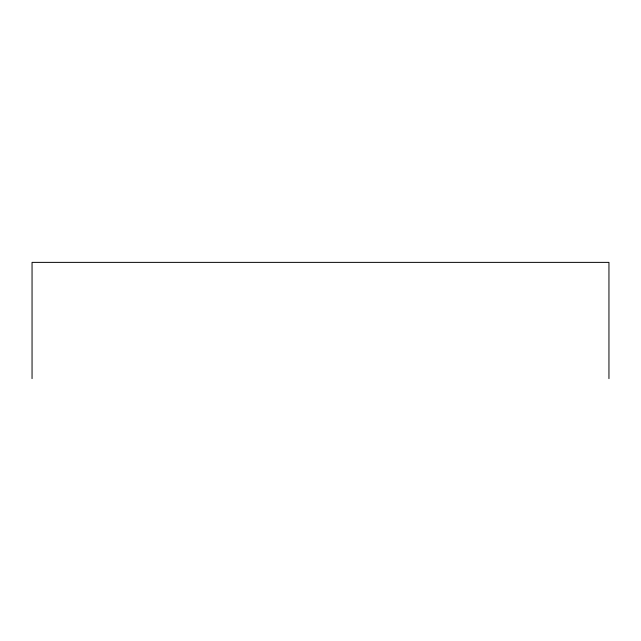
<?xml version="1.0" encoding="UTF-8"?>
<svg xmlns="http://www.w3.org/2000/svg" width="641" height="641" viewBox="0 0 641 641"><rect width="100%" height="100%" fill="white"/><g stroke="black" fill="none" stroke-linecap="round" stroke-linejoin="round"><path stroke-width="0.96" d="M608.95 378.623L608.95 262.377L32.05 262.377L32.05 378.623"/></g></svg>
